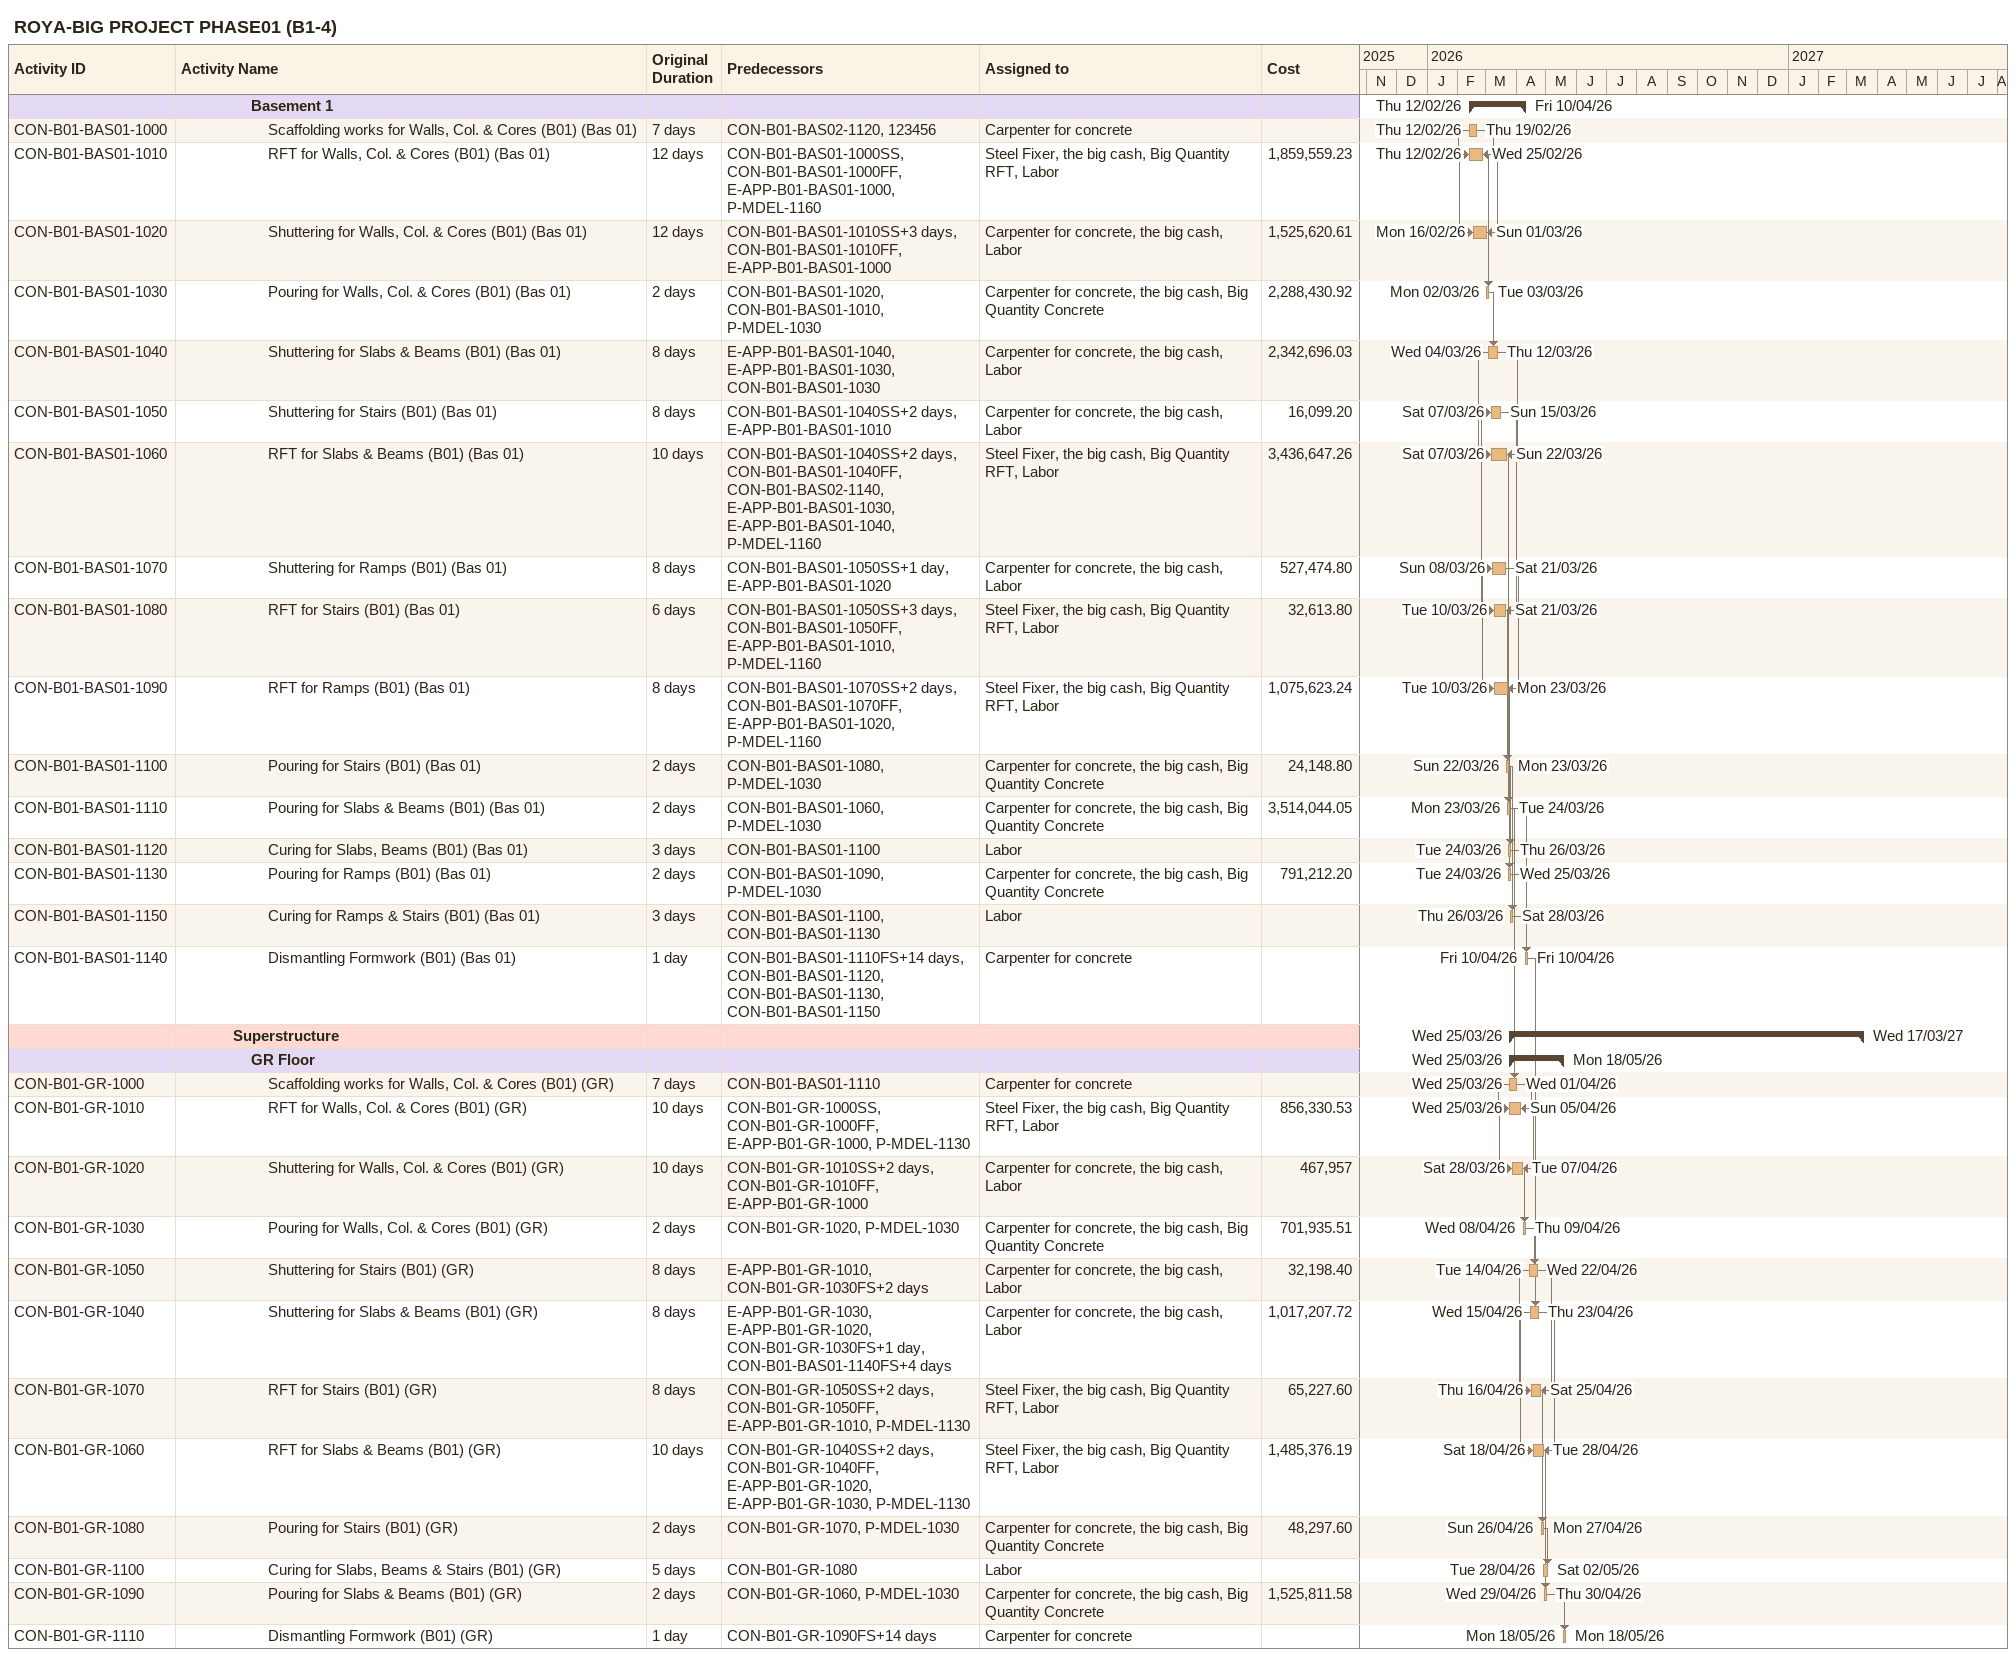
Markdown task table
ROYA-BIG PROJECT PHASE01 (B1-4)

| ID | Level | Task | Original duration | Start | Finish | Predecessors | Resources | Cost |
|---|---|---|---|---|---|---|---|---|
|  | 5 | **Basement 1** |  | 2026-02-12 | 2026-04-10 |  |  |  |
| CON-B01-BAS01-1000 | 6 | Scaffolding works for Walls, Col. & Cores (B01) (Bas 01) | 7d | 2026-02-12 | 2026-02-19 | CON-B01-BAS02-1120, 123456 | Carpenter for concrete |  |
| CON-B01-BAS01-1010 | 6 | RFT for Walls, Col. & Cores (B01) (Bas 01) | 12d | 2026-02-12 | 2026-02-25 | CON-B01-BAS01-1000SS, CON-B01-BAS01-1000FF, E-APP-B01-BAS01-1000, P-MDEL-1160 | Steel Fixer, the big cash, Big Quantity RFT, Labor | 1859559.23 |
| CON-B01-BAS01-1020 | 6 | Shuttering for Walls, Col. & Cores (B01) (Bas 01) | 12d | 2026-02-16 | 2026-03-01 | CON-B01-BAS01-1010SS+3d, CON-B01-BAS01-1010FF, E-APP-B01-BAS01-1000 | Carpenter for concrete, the big cash, Labor | 1525620.61 |
| CON-B01-BAS01-1030 | 6 | Pouring for Walls, Col. & Cores (B01) (Bas 01) | 2d | 2026-03-02 | 2026-03-03 | CON-B01-BAS01-1020, CON-B01-BAS01-1010, P-MDEL-1030 | Carpenter for concrete, the big cash, Big Quantity Concrete | 2288430.92 |
| CON-B01-BAS01-1040 | 6 | Shuttering for Slabs & Beams (B01) (Bas 01) | 8d | 2026-03-04 | 2026-03-12 | E-APP-B01-BAS01-1040, E-APP-B01-BAS01-1030, CON-B01-BAS01-1030 | Carpenter for concrete, the big cash, Labor | 2342696.03 |
| CON-B01-BAS01-1050 | 6 | Shuttering for Stairs (B01) (Bas 01) | 8d | 2026-03-07 | 2026-03-15 | CON-B01-BAS01-1040SS+2d, E-APP-B01-BAS01-1010 | Carpenter for concrete, the big cash, Labor | 16099.20 |
| CON-B01-BAS01-1060 | 6 | RFT for Slabs & Beams (B01) (Bas 01) | 10d | 2026-03-07 | 2026-03-22 | CON-B01-BAS01-1040SS+2d, CON-B01-BAS01-1040FF, CON-B01-BAS02-1140, E-APP-B01-BAS01-1030, E-APP-B01-BAS01-1040, P-MDEL-1160 | Steel Fixer, the big cash, Big Quantity RFT, Labor | 3436647.26 |
| CON-B01-BAS01-1070 | 6 | Shuttering for Ramps (B01) (Bas 01) | 8d | 2026-03-08 | 2026-03-21 | CON-B01-BAS01-1050SS+1d, E-APP-B01-BAS01-1020 | Carpenter for concrete, the big cash, Labor | 527474.80 |
| CON-B01-BAS01-1080 | 6 | RFT for Stairs (B01) (Bas 01) | 6d | 2026-03-10 | 2026-03-21 | CON-B01-BAS01-1050SS+3d, CON-B01-BAS01-1050FF, E-APP-B01-BAS01-1010, P-MDEL-1160 | Steel Fixer, the big cash, Big Quantity RFT, Labor | 32613.80 |
| CON-B01-BAS01-1090 | 6 | RFT for Ramps (B01) (Bas 01) | 8d | 2026-03-10 | 2026-03-23 | CON-B01-BAS01-1070SS+2d, CON-B01-BAS01-1070FF, E-APP-B01-BAS01-1020, P-MDEL-1160 | Steel Fixer, the big cash, Big Quantity RFT, Labor | 1075623.24 |
| CON-B01-BAS01-1100 | 6 | Pouring for Stairs (B01) (Bas 01) | 2d | 2026-03-22 | 2026-03-23 | CON-B01-BAS01-1080, P-MDEL-1030 | Carpenter for concrete, the big cash, Big Quantity Concrete | 24148.80 |
| CON-B01-BAS01-1110 | 6 | Pouring for Slabs & Beams (B01) (Bas 01) | 2d | 2026-03-23 | 2026-03-24 | CON-B01-BAS01-1060, P-MDEL-1030 | Carpenter for concrete, the big cash, Big Quantity Concrete | 3514044.05 |
| CON-B01-BAS01-1120 | 6 | Curing for Slabs, Beams (B01) (Bas 01) | 3d | 2026-03-24 | 2026-03-26 | CON-B01-BAS01-1100 | Labor |  |
| CON-B01-BAS01-1130 | 6 | Pouring for Ramps (B01) (Bas 01) | 2d | 2026-03-24 | 2026-03-25 | CON-B01-BAS01-1090, P-MDEL-1030 | Carpenter for concrete, the big cash, Big Quantity Concrete | 791212.20 |
| CON-B01-BAS01-1150 | 6 | Curing for Ramps & Stairs (B01) (Bas 01) | 3d | 2026-03-26 | 2026-03-28 | CON-B01-BAS01-1100, CON-B01-BAS01-1130 | Labor |  |
| CON-B01-BAS01-1140 | 6 | Dismantling Formwork (B01) (Bas 01) | 1d | 2026-04-10 | 2026-04-10 | CON-B01-BAS01-1110FS+14d, CON-B01-BAS01-1120, CON-B01-BAS01-1130, CON-B01-BAS01-1150 | Carpenter for concrete |  |
|  | 4 | **Superstructure** |  | 2026-03-25 | 2027-03-17 |  |  |  |
|  | 5 | **GR Floor** |  | 2026-03-25 | 2026-05-18 |  |  |  |
| CON-B01-GR-1000 | 6 | Scaffolding works for Walls, Col. & Cores (B01) (GR) | 7d | 2026-03-25 | 2026-04-01 | CON-B01-BAS01-1110 | Carpenter for concrete |  |
| CON-B01-GR-1010 | 6 | RFT for Walls, Col. & Cores (B01) (GR) | 10d | 2026-03-25 | 2026-04-05 | CON-B01-GR-1000SS, CON-B01-GR-1000FF, E-APP-B01-GR-1000, P-MDEL-1130 | Steel Fixer, the big cash, Big Quantity RFT, Labor | 856330.53 |
| CON-B01-GR-1020 | 6 | Shuttering for Walls, Col. & Cores (B01) (GR) | 10d | 2026-03-28 | 2026-04-07 | CON-B01-GR-1010SS+2d, CON-B01-GR-1010FF, E-APP-B01-GR-1000 | Carpenter for concrete, the big cash, Labor | 467957 |
| CON-B01-GR-1030 | 6 | Pouring for Walls, Col. & Cores (B01) (GR) | 2d | 2026-04-08 | 2026-04-09 | CON-B01-GR-1020, P-MDEL-1030 | Carpenter for concrete, the big cash, Big Quantity Concrete | 701935.51 |
| CON-B01-GR-1050 | 6 | Shuttering for Stairs (B01) (GR) | 8d | 2026-04-14 | 2026-04-22 | E-APP-B01-GR-1010, CON-B01-GR-1030FS+2d | Carpenter for concrete, the big cash, Labor | 32198.40 |
| CON-B01-GR-1040 | 6 | Shuttering for Slabs & Beams (B01) (GR) | 8d | 2026-04-15 | 2026-04-23 | E-APP-B01-GR-1030, E-APP-B01-GR-1020, CON-B01-GR-1030FS+1d, CON-B01-BAS01-1140FS+4d | Carpenter for concrete, the big cash, Labor | 1017207.72 |
| CON-B01-GR-1070 | 6 | RFT for Stairs (B01) (GR) | 8d | 2026-04-16 | 2026-04-25 | CON-B01-GR-1050SS+2d, CON-B01-GR-1050FF, E-APP-B01-GR-1010, P-MDEL-1130 | Steel Fixer, the big cash, Big Quantity RFT, Labor | 65227.60 |
| CON-B01-GR-1060 | 6 | RFT for Slabs & Beams (B01) (GR) | 10d | 2026-04-18 | 2026-04-28 | CON-B01-GR-1040SS+2d, CON-B01-GR-1040FF, E-APP-B01-GR-1020, E-APP-B01-GR-1030, P-MDEL-1130 | Steel Fixer, the big cash, Big Quantity RFT, Labor | 1485376.19 |
| CON-B01-GR-1080 | 6 | Pouring for Stairs (B01) (GR) | 2d | 2026-04-26 | 2026-04-27 | CON-B01-GR-1070, P-MDEL-1030 | Carpenter for concrete, the big cash, Big Quantity Concrete | 48297.60 |
| CON-B01-GR-1100 | 6 | Curing for Slabs, Beams & Stairs (B01) (GR) | 5d | 2026-04-28 | 2026-05-02 | CON-B01-GR-1080 | Labor |  |
| CON-B01-GR-1090 | 6 | Pouring for Slabs & Beams (B01) (GR) | 2d | 2026-04-29 | 2026-04-30 | CON-B01-GR-1060, P-MDEL-1030 | Carpenter for concrete, the big cash, Big Quantity Concrete | 1525811.58 |
| CON-B01-GR-1110 | 6 | Dismantling Formwork (B01) (GR) | 1d | 2026-05-18 | 2026-05-18 | CON-B01-GR-1090FS+14d | Carpenter for concrete |  |
